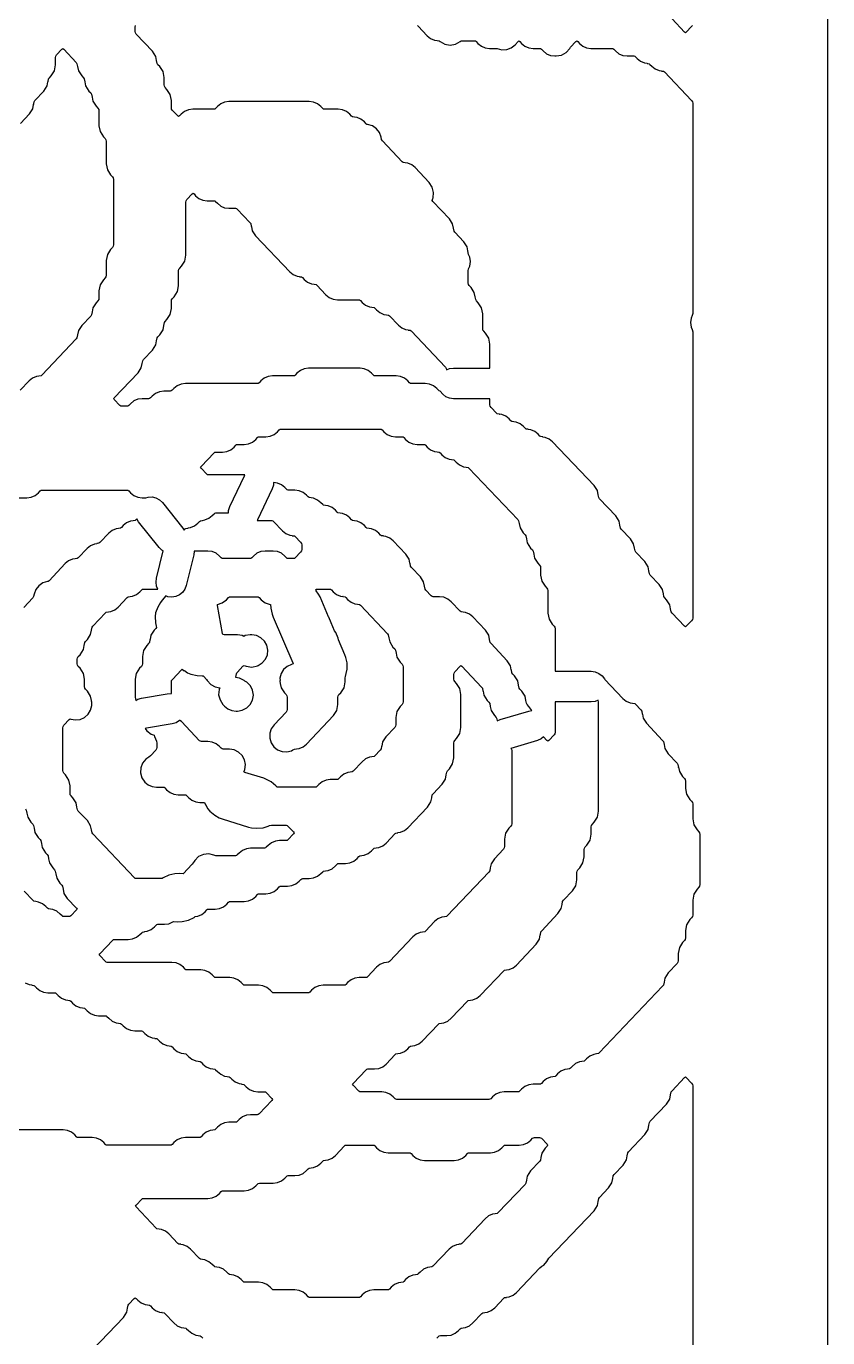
# Model space of a CAD drawing. Header units: millimetres. Extents: x 10 to 410, y 18 to 283.
# Drawn here: x 48.19 to 73.27, y 213.02 to 254.05 of the extents above; entities that cross this region are included whole.
import ezdxf

# ---------------------------------------------------------------- set-up
doc = ezdxf.new("R2010")
doc.units = ezdxf.units.MM
doc.layers.add('CUT', color=1, linetype='Continuous')

msp = doc.modelspace()

# ---------------------------------------------------------------- linework, layer by layer
at = {"layer": 'CUT'}
for points in [[(23.134, 280), (10, 280), (10, 160), (23.134, 160), (23.134, 157), (31.134, 157), (31.134, 160), (52.134, 160), (52.134, 157), (60.134, 157), (60.134, 160), (73.2679, 160), (73.2679, 280), (60.134, 280), (60.134, 283), (52.134, 283), (52.134, 280), (31.134, 280), (31.134, 283), (23.134, 283)], [(59.1538, 218.964), (59.2589, 218.8798), (59.3827, 218.8267), (59.5162, 218.8085), (60.1738, 218.8085), (60.2058, 218.8042), (60.2309, 218.784), (60.2863, 218.7257), (60.3914, 218.6415), (60.5152, 218.5884), (60.6487, 218.5702), (61.5786, 218.5702), (61.7121, 218.5884), (61.8359, 218.6415), (61.941, 218.7257), (61.9964, 218.784), (62.0216, 218.8042), (62.0535, 218.8085), (62.7112, 218.8085), (62.8446, 218.8267), (62.9684, 218.8798), (63.0736, 218.964), (63.1289, 219.0223), (63.1541, 219.0425), (63.1861, 219.0468), (63.6172, 219.0468), (63.7507, 219.065), (63.8745, 219.1181), (63.9796, 219.2023), (64.035, 219.2606), (64.0601, 219.2808), (64.0921, 219.2851), (64.2509, 219.2851), (64.2829, 219.2808), (64.3081, 219.2606), (64.485, 219.0744), (64.5043, 219.0468), (64.485, 219.0192), (64.4224, 218.9533), (64.3204, 218.7943), (64.2955, 218.6643), (64.2938, 218.6646), (64.2763, 218.5736), (64.2519, 218.5357), (63.9694, 218.2384), (63.8674, 218.0794), (63.8424, 217.9494), (63.8408, 217.9498), (63.8232, 217.8587), (63.7989, 217.8208), (62.949, 216.9267), (62.9239, 216.9065), (62.8584, 216.8976), (62.8588, 216.8946), (62.7803, 216.884), (62.6565, 216.8309), (62.5514, 216.7466), (61.8165, 215.9735), (61.7913, 215.9533), (61.7258, 215.9444), (61.7262, 215.9415), (61.6478, 215.9308), (61.524, 215.8777), (61.4188, 215.7934), (60.9105, 215.2586), (60.8853, 215.2384), (60.8198, 215.2295), (60.8202, 215.2266), (60.7417, 215.2159), (60.6179, 215.1628), (60.5128, 215.0785), (60.4574, 215.0203), (60.4323, 215.0001), (60.3668, 214.9912), (60.3672, 214.9883), (60.2887, 214.9776), (60.1649, 214.9245), (60.0598, 214.8402), (60.0044, 214.782), (59.9793, 214.7618), (59.9138, 214.7529), (59.9142, 214.75), (59.8357, 214.7393), (59.7119, 214.6862), (59.6068, 214.6019), (59.5514, 214.5437), (59.5262, 214.5235), (59.4943, 214.5191), (59.0632, 214.5191), (58.9297, 214.501), (58.8059, 214.4479), (58.7008, 214.3636), (58.6454, 214.3054), (58.6202, 214.2852), (58.5882, 214.2809), (57.0704, 214.2809), (57.0384, 214.2852), (57.0132, 214.3054), (56.9578, 214.3636), (56.8527, 214.4479), (56.7289, 214.501), (56.5954, 214.5191), (55.9378, 214.5191), (55.9058, 214.5235), (55.8807, 214.5437), (55.8253, 214.6019), (55.7202, 214.6862), (55.5964, 214.7393), (55.4629, 214.7574), (55.0318, 214.7574), (54.9998, 214.7618), (54.9746, 214.782), (54.9193, 214.8402), (54.8141, 214.9245), (54.6904, 214.9776), (54.6119, 214.9883), (54.6123, 214.9912), (54.5468, 215.0001), (54.5216, 215.0203), (54.4663, 215.0785), (54.3611, 215.1628), (54.2373, 215.2159), (54.1589, 215.2266), (54.1593, 215.2295), (54.0938, 215.2384), (54.0686, 215.2586), (54.0132, 215.3168), (53.9081, 215.4011), (53.7843, 215.4542), (53.7059, 215.4649), (53.7063, 215.4678), (53.6408, 215.4767), (53.6156, 215.4969), (53.3337, 215.7934), (53.2286, 215.8777), (53.1048, 215.9308), (53.0263, 215.9415), (53.0267, 215.9444), (52.9612, 215.9533), (52.9361, 215.9735), (52.6542, 216.27), (52.5491, 216.3543), (52.4253, 216.4074), (52.3468, 216.4181), (52.3472, 216.421), (52.2817, 216.4299), (52.2565, 216.4501), (51.6266, 217.1128), (51.6074, 217.1404), (51.6266, 217.168), (51.8035, 217.3542), (51.8287, 217.3744), (51.8607, 217.3787), (53.8773, 217.3787), (54.0108, 217.3969), (54.1346, 217.45), (54.2397, 217.5342), (54.2951, 217.5925), (54.3203, 217.6127), (54.3523, 217.617), (55.0099, 217.617), (55.1434, 217.6352), (55.2672, 217.6883), (55.3723, 217.7725), (55.4277, 217.8308), (55.4528, 217.851), (55.4848, 217.8553), (55.9159, 217.8553), (56.0494, 217.8735), (56.1732, 217.9266), (56.2783, 218.0108), (56.3337, 218.0691), (56.3589, 218.0893), (56.3908, 218.0936), (56.5954, 218.0936), (56.7289, 218.1118), (56.8527, 218.1649), (56.9578, 218.2491), (57.0132, 218.3074), (57.0384, 218.3276), (57.1039, 218.3365), (57.1035, 218.3394), (57.1819, 218.3501), (57.3057, 218.4032), (57.4109, 218.4874), (57.4662, 218.5457), (57.4914, 218.5659), (57.5569, 218.5748), (57.5565, 218.5777), (57.635, 218.5884), (57.7588, 218.6415), (57.8639, 218.7257), (58.1457, 219.0223), (58.1709, 219.0425), (58.2029, 219.0468), (59.0413, 219.0468), (59.0732, 219.0425), (59.0984, 219.0223)]]:
    msp.add_lwpolyline(points, close=True, dxfattribs=at)
for points in [[(60.4323, 254.0722), (60.4574, 254.0521), (60.7393, 253.7555), (60.8444, 253.6713), (60.9682, 253.6181), (61.0467, 253.6075), (61.0463, 253.6046), (61.1118, 253.5957), (61.1407, 253.5725), (61.2877, 253.4909), (61.4534, 253.4626), (61.6191, 253.4909), (61.7661, 253.5725), (61.7951, 253.5957), (61.827, 253.6), (62.2124, 253.6), (62.2443, 253.5957), (62.2695, 253.5755), (62.3249, 253.5172), (62.43, 253.433), (62.5538, 253.3799), (62.6873, 253.3617), (62.8919, 253.3617), (62.9247, 253.3572), (63.0709, 253.3194), (63.2222, 253.3271), (63.3642, 253.3797), (63.4839, 253.4723), (63.5773, 253.5706), (63.6052, 253.5918), (63.6332, 253.5706), (63.6839, 253.5172), (63.789, 253.433), (63.9128, 253.3799), (64.0463, 253.3617), (64.2509, 253.3617), (64.2829, 253.3574), (64.3081, 253.3372), (64.3635, 253.2789), (64.4686, 253.1947), (64.5924, 253.1416), (64.7259, 253.1234), (64.7753, 253.1234), (64.9391, 253.151), (65.0847, 253.2306), (65.1963, 253.3536), (65.2236, 253.3962), (65.3893, 253.5706), (65.4173, 253.5918), (65.4453, 253.5706), (65.496, 253.5172), (65.6011, 253.433), (65.7249, 253.3799), (65.8584, 253.3617), (66.516, 253.3617), (66.548, 253.3574), (66.5732, 253.3372), (66.6285, 253.2789), (66.7337, 253.1947), (66.8574, 253.1416), (66.9909, 253.1234), (67.1955, 253.1234), (67.2275, 253.1191), (67.2527, 253.0989), (67.3081, 253.0406), (67.4132, 252.9564), (67.537, 252.9033), (67.6154, 252.8926), (67.615, 252.8897), (67.6805, 252.8808), (67.7057, 252.8606), (67.7611, 252.8023), (67.8662, 252.7181), (67.99, 252.665), (68.0684, 252.6543), (68.0681, 252.6514), (68.1335, 252.6425), (68.1587, 252.6223), (69.0086, 251.7282), (69.0329, 251.6902), (69.0414, 251.646), (69.0414, 245.0689), (69.0291, 245.0049), (68.9921, 244.9236), (68.9719, 244.783), (68.9921, 244.6424), (69.0291, 244.5611), (69.0414, 244.497), (69.0414, 235.537), (69.0329, 235.4928), (69.0086, 235.4548), (68.8429, 235.2805), (68.8149, 235.2593), (68.7869, 235.2805), (68.3947, 235.6931), (68.3704, 235.7311), (68.3529, 235.8221), (68.3512, 235.8218), (68.3262, 235.9517), (68.2243, 236.1107), (68.1682, 236.1697), (68.1439, 236.2077), (68.1264, 236.2987), (68.1247, 236.2984), (68.0997, 236.4283), (67.9978, 236.5873), (67.7152, 236.8846), (67.6909, 236.9225), (67.6734, 237.0136), (67.6717, 237.0133), (67.6467, 237.1432), (67.5448, 237.3022), (67.2622, 237.5995), (67.2379, 237.6374), (67.2204, 237.7285), (67.2187, 237.7282), (67.1937, 237.8581), (67.0918, 238.0171), (66.8092, 238.3144), (66.7849, 238.3523), (66.7674, 238.4434), (66.7657, 238.443), (66.7407, 238.573), (66.6388, 238.732), (66.1297, 239.2676), (66.1053, 239.3055), (66.0878, 239.3966), (66.0862, 239.3962), (66.0612, 239.5262), (65.9592, 239.6852), (64.6591, 241.053), (64.554, 241.1372), (64.4302, 241.1904), (64.3517, 241.201), (64.3521, 241.204), (64.2866, 241.2129), (64.2615, 241.233), (64.2061, 241.2913), (64.101, 241.3755), (63.9772, 241.4287), (63.8987, 241.4393), (63.8991, 241.4423), (63.8336, 241.4512), (63.8084, 241.4713), (63.7531, 241.5296), (63.648, 241.6138), (63.5242, 241.667), (63.4457, 241.6776), (63.4461, 241.6805), (63.3806, 241.6895), (63.3554, 241.7096), (63.3001, 241.7679), (63.1949, 241.8521), (63.0711, 241.9053), (62.9927, 241.9159), (62.9931, 241.9188), (62.9276, 241.9278), (62.9024, 241.9479), (62.732, 242.1272), (62.7077, 242.1651), (62.6992, 242.2093), (62.6992, 242.3966), (61.5597, 242.3966), (61.4355, 242.413), (61.3197, 242.4609), (61.2203, 242.5372), (61.144, 242.6366), (61.1431, 242.6389), (61.1155, 242.6426), (61.0904, 242.6628), (61.035, 242.7211), (60.9299, 242.8053), (60.8061, 242.8584), (60.6726, 242.8766), (60.2415, 242.8766), (60.2095, 242.8809), (60.1843, 242.9011), (60.129, 242.9594), (60.0238, 243.0436), (59.9, 243.0967), (59.7665, 243.1149), (59.1089, 243.1149), (59.077, 243.1192), (59.0518, 243.1394), (58.9964, 243.1977), (58.8913, 243.2819), (58.7675, 243.335), (58.634, 243.3532), (57.0246, 243.3532), (56.8911, 243.335), (56.7673, 243.2819), (56.6622, 243.1977), (56.6068, 243.1394), (56.5816, 243.1192), (56.5497, 243.1149), (55.892, 243.1149), (55.7586, 243.0967), (55.6348, 243.0436), (55.5296, 242.9594), (55.4743, 242.9011), (55.4491, 242.8809), (55.4171, 242.8766), (53.1739, 242.8766), (53.0405, 242.8584), (52.9167, 242.8053), (52.8115, 242.7211), (52.7562, 242.6628), (52.731, 242.6426), (52.699, 242.6383), (52.4944, 242.6383), (52.3609, 242.6201), (52.2371, 242.567), (52.132, 242.4828), (52.0767, 242.4245), (52.0515, 242.4043), (52.0195, 242.4), (51.8149, 242.4), (51.6814, 242.3819), (51.5576, 242.3287), (51.4525, 242.2445), (51.3971, 242.1862), (51.372, 242.166), (51.34, 242.1617), (51.1811, 242.1617), (51.1492, 242.166), (51.124, 242.1862), (50.947, 242.3724), (50.9278, 242.4), (50.947, 242.4276), (51.6892, 243.2084), (51.7912, 243.3674), (51.8162, 243.4974), (51.8178, 243.4971), (51.8353, 243.5881), (51.8597, 243.626), (52.1423, 243.9233), (52.2442, 244.0823), (52.2692, 244.2123), (52.2709, 244.2119), (52.2884, 244.303), (52.3127, 244.3409), (52.3688, 244.3999), (52.4707, 244.5589), (52.4957, 244.6889), (52.4974, 244.6885), (52.5149, 244.7796), (52.5392, 244.8175), (52.5953, 244.8765), (52.6972, 245.0355), (52.7329, 245.221), (52.7329, 245.4502), (52.7414, 245.4945), (52.7657, 245.5324), (52.8218, 245.5914), (52.9237, 245.7504), (52.9594, 245.9359), (52.9594, 246.4034), (52.9679, 246.4477), (52.9922, 246.4856), (53.0483, 246.5446), (53.1502, 246.7036), (53.1859, 246.8891), (53.1859, 248.5481), (53.1944, 248.5923), (53.2187, 248.6303), (53.3844, 248.8046), (53.4124, 248.8258), (53.4404, 248.8046), (53.4911, 248.7513), (53.5962, 248.667), (53.72, 248.6139), (53.8535, 248.5957), (54.0581, 248.5957), (54.09, 248.5914), (54.1152, 248.5712), (54.1706, 248.513), (54.2757, 248.4287), (54.3995, 248.3756), (54.533, 248.3574), (54.7376, 248.3574), (54.7696, 248.3531), (54.7947, 248.3329), (55.1916, 247.9154), (55.2159, 247.8775), (55.2335, 247.7864), (55.2351, 247.7867), (55.2601, 247.6568), (55.362, 247.4978), (56.4357, 246.3683), (56.5408, 246.284), (56.6646, 246.2309), (56.743, 246.2202), (56.7427, 246.2173), (56.8081, 246.2084), (56.8333, 246.1882), (56.8887, 246.13), (56.9938, 246.0457), (57.1176, 245.9926), (57.1961, 245.9819), (57.1957, 245.979), (57.2612, 245.9701), (57.2863, 245.9499), (57.5682, 245.6534), (57.6733, 245.5691), (57.7971, 245.516), (57.9306, 245.4979), (58.5882, 245.4979), (58.6202, 245.4935), (58.6454, 245.4733), (58.7008, 245.4151), (58.8059, 245.3309), (58.9297, 245.2777), (59.0081, 245.2671), (59.0077, 245.2641), (59.0732, 245.2552), (59.0984, 245.2351), (59.1538, 245.1768), (59.2589, 245.0926), (59.3827, 245.0394), (59.4611, 245.0288), (59.4607, 245.0258), (59.5262, 245.0169), (59.5514, 244.9968), (59.8333, 244.7002), (59.9384, 244.616), (60.0622, 244.5628), (60.1407, 244.5522), (60.1403, 244.5492), (60.2058, 244.5403), (60.2309, 244.5202), (61.3073, 243.3877), (61.3317, 243.3498), (61.3411, 243.3011), (61.4355, 243.3402), (61.5597, 243.3566), (62.6992, 243.3566), (62.6992, 244.1067), (62.6635, 244.2921), (62.5616, 244.4511), (62.5055, 244.5101), (62.4812, 244.5481), (62.4727, 244.5923), (62.4727, 245.0599), (62.437, 245.2453), (62.3351, 245.4043), (62.279, 245.4633), (62.2547, 245.5013), (62.2372, 245.5923), (62.2355, 245.592), (62.2105, 245.7219), (62.1086, 245.8809), (62.0525, 245.9399), (62.0282, 245.9779), (62.0197, 246.0221), (62.0197, 246.4034), (62.032, 246.4675), (62.0691, 246.5488), (62.0892, 246.6894), (62.0691, 246.8299), (62.032, 246.9113), (62.0107, 247.0221), (62.009, 247.0218), (61.984, 247.1517), (61.8821, 247.3107), (61.5995, 247.608), (61.5752, 247.646), (61.5577, 247.737), (61.556, 247.7367), (61.531, 247.8666), (61.4291, 248.0256), (60.9134, 248.5681), (60.8935, 248.5967), (60.9153, 248.6663), (60.9129, 248.667), (60.9218, 248.6862), (60.938, 248.8556), (60.8964, 249.0206), (60.8018, 249.1621), (60.3555, 249.6317), (60.2503, 249.716), (60.1265, 249.7691), (60.0481, 249.7798), (60.0485, 249.7827), (59.983, 249.7916), (59.9578, 249.8118), (59.3344, 250.4676), (59.3101, 250.5055), (59.296, 250.5791), (59.2434, 250.725), (59.1487, 250.8478), (59.0209, 250.9356), (58.8723, 250.9801), (58.8504, 250.9831), (58.8253, 251.0032), (58.7699, 251.0615), (58.6648, 251.1457), (58.541, 251.1989), (58.4625, 251.2095), (58.4629, 251.2125), (58.3974, 251.2214), (58.3723, 251.2415), (58.3169, 251.2998), (58.2118, 251.384), (58.088, 251.4372), (57.9545, 251.4553), (57.5234, 251.4553), (57.4914, 251.4597), (57.4662, 251.4798), (57.4109, 251.5381), (57.3057, 251.6223), (57.1819, 251.6755), (57.0485, 251.6936), (54.533, 251.6936), (54.3995, 251.6755), (54.2757, 251.6223), (54.1706, 251.5381), (54.1152, 251.4798), (54.09, 251.4597), (54.0581, 251.4553), (53.4005, 251.4553), (53.267, 251.4372), (53.1432, 251.384), (53.0381, 251.2998), (52.9874, 251.2465), (52.9594, 251.2253), (52.9314, 251.2465), (52.7657, 251.4208), (52.7414, 251.4587), (52.7329, 251.503), (52.7329, 251.7322), (52.6972, 251.9177), (52.5953, 252.0767), (52.5392, 252.1357), (52.5149, 252.1736), (52.5064, 252.2179), (52.5064, 252.4471), (52.4707, 252.6326), (52.3688, 252.7916), (52.3127, 252.8506), (52.2884, 252.8885), (52.2709, 252.9795), (52.2692, 252.9792), (52.2442, 253.1092), (52.1423, 253.2682), (51.6332, 253.8038), (51.6088, 253.8417), (51.6003, 253.8859), (51.6003, 254.0289), (51.6088, 254.0732)], [(69.0329, 254.08), (69.0086, 254.0421), (68.8429, 253.8677), (68.8149, 253.8465), (68.7869, 253.8677), (68.3947, 254.2804)], [(48.009, 251.0133), (48.2916, 251.3106), (48.3935, 251.4696), (48.4185, 251.5995), (48.4202, 251.5992), (48.4377, 251.6902), (48.462, 251.7282), (48.7446, 252.0255), (48.8466, 252.1845), (48.8716, 252.3144), (48.8732, 252.3141), (48.8907, 252.4051), (48.9151, 252.443), (48.9711, 252.5021), (49.0731, 252.6611), (49.1087, 252.8465), (49.1087, 253.0758), (49.1172, 253.12), (49.1416, 253.1579), (49.3073, 253.3323), (49.3352, 253.3535), (49.3632, 253.3323), (49.7554, 252.9196), (49.7798, 252.8817), (49.7973, 252.7907), (49.7989, 252.791), (49.8239, 252.6611), (49.9259, 252.5021), (49.9819, 252.443), (50.0063, 252.4051), (50.0238, 252.3141), (50.0255, 252.3144), (50.0504, 252.1845), (50.1524, 252.0255), (50.2085, 251.9664), (50.2328, 251.9285), (50.2503, 251.8375), (50.252, 251.8378), (50.2769, 251.7079), (50.3789, 251.5489), (50.435, 251.4899), (50.4593, 251.4519), (50.4678, 251.4077), (50.4678, 250.9401), (50.5035, 250.7547), (50.6054, 250.5957), (50.6615, 250.5367), (50.6858, 250.4987), (50.6943, 250.4545), (50.6943, 249.7487), (50.73, 249.5632), (50.8319, 249.4042), (50.888, 249.3452), (50.9123, 249.3072), (50.9208, 249.263), (50.9208, 247.2136), (50.9123, 247.1694), (50.888, 247.1314), (50.8319, 247.0724), (50.73, 246.9134), (50.6943, 246.7279), (50.6943, 246.2604), (50.6858, 246.2162), (50.6615, 246.1782), (50.6054, 246.1192), (50.5035, 245.9602), (50.4678, 245.7748), (50.4678, 245.5455), (50.4593, 245.5013), (50.435, 245.4633), (50.3789, 245.4043), (50.2769, 245.2453), (50.252, 245.1154), (50.2503, 245.1157), (50.2328, 245.0247), (50.2085, 244.9867), (49.9259, 244.6894), (49.8239, 244.5304), (49.7989, 244.4005), (49.7973, 244.4008), (49.7798, 244.3098), (49.7554, 244.2718), (48.679, 243.1394), (48.6539, 243.1192), (48.5884, 243.1103), (48.5888, 243.1074), (48.5103, 243.0967), (48.3865, 243.0436), (48.2814, 242.9594), (47.9995, 242.6628)], [(47.7835, 239.3021), (48.2146, 239.3021), (48.3481, 239.3203), (48.4719, 239.3734), (48.577, 239.4577), (48.6324, 239.5159), (48.6576, 239.5361), (48.6896, 239.5404), (51.34, 239.5404), (51.372, 239.5361), (51.3971, 239.5159), (51.4525, 239.4577), (51.5576, 239.3734), (51.6814, 239.3203), (51.8149, 239.3021), (51.9288, 239.3021), (52.0028, 239.3236), (52.1281, 239.3263), (52.2498, 239.2964), (52.3596, 239.2361), (52.4501, 239.1494), (53.0943, 238.3456), (53.1288, 238.2888), (53.1626, 238.3244), (53.1877, 238.3446), (53.2532, 238.3535), (53.2528, 238.3564), (53.3313, 238.3671), (53.4551, 238.4202), (53.5602, 238.5045), (53.6156, 238.5627), (53.6408, 238.5829), (53.7063, 238.5918), (53.7059, 238.5947), (53.7843, 238.6054), (53.9081, 238.6585), (54.0132, 238.7428), (54.0686, 238.801), (54.0938, 238.8212), (54.1257, 238.8255), (54.5198, 238.8255), (54.524, 238.9078), (54.5625, 239.0271), (55.0192, 239.989), (55.0351, 240.0136), (55.0099, 240.017), (53.8992, 240.017), (53.8673, 240.0214), (53.8421, 240.0415), (53.6651, 240.2277), (53.6459, 240.2553), (53.6651, 240.2829), (54.0686, 240.7074), (54.0938, 240.7276), (54.1257, 240.7319), (54.3304, 240.7319), (54.4638, 240.7501), (54.5876, 240.8032), (54.6928, 240.8874), (54.7481, 240.9457), (54.7733, 240.9659), (54.8053, 240.9702), (55.0099, 240.9702), (55.1434, 240.9884), (55.2672, 241.0415), (55.3723, 241.1257), (55.4277, 241.184), (55.4528, 241.2042), (55.4848, 241.2085), (55.6894, 241.2085), (55.8229, 241.2267), (55.9467, 241.2798), (56.0518, 241.364), (56.1072, 241.4223), (56.1324, 241.4425), (56.1643, 241.4468), (59.2678, 241.4468), (59.2997, 241.4425), (59.3249, 241.4223), (59.3803, 241.364), (59.4854, 241.2798), (59.6092, 241.2267), (59.7427, 241.2085), (59.9473, 241.2085), (59.9793, 241.2042), (60.0044, 241.184), (60.0598, 241.1257), (60.1649, 241.0415), (60.2887, 240.9884), (60.4222, 240.9702), (60.6268, 240.9702), (60.6588, 240.9659), (60.684, 240.9457), (60.7393, 240.8874), (60.8444, 240.8032), (60.9682, 240.7501), (61.0467, 240.7394), (61.0463, 240.7365), (61.1118, 240.7276), (61.137, 240.7074), (61.1923, 240.6491), (61.2975, 240.5649), (61.4213, 240.5118), (61.4997, 240.5011), (61.4993, 240.4982), (61.5648, 240.4893), (61.59, 240.4691), (61.6454, 240.4108), (61.7505, 240.3266), (61.8743, 240.2735), (61.9527, 240.2628), (61.9523, 240.2599), (62.0178, 240.251), (62.043, 240.2308), (63.5724, 238.6218), (63.5967, 238.5838), (63.6142, 238.4928), (63.6159, 238.4931), (63.6409, 238.3632), (63.7428, 238.2042), (63.7989, 238.1452), (63.8232, 238.1072), (63.8408, 238.0162), (63.8424, 238.0165), (63.8674, 237.8866), (63.9694, 237.7276), (64.0254, 237.6686), (64.0498, 237.6306), (64.0673, 237.5396), (64.0689, 237.5399), (64.0939, 237.41), (64.1959, 237.251), (64.2519, 237.192), (64.2763, 237.154), (64.2848, 237.1098), (64.2848, 236.8806), (64.3204, 236.6951), (64.4224, 236.5361), (64.4785, 236.4771), (64.5028, 236.4392), (64.5113, 236.3949), (64.5113, 235.6891), (64.547, 235.5036), (64.6489, 235.3446), (64.705, 235.2856), (64.7293, 235.2477), (64.7378, 235.2034), (64.7378, 233.8723), (65.8703, 233.8723), (65.9945, 233.8559), (66.1103, 233.808), (66.2097, 233.7317), (66.286, 233.6323), (66.2934, 233.6144), (66.855, 233.0236), (66.9602, 232.9394), (67.084, 232.8862), (67.1624, 232.8756), (67.162, 232.8726), (67.2275, 232.8637), (67.2527, 232.8436), (67.4231, 232.6643), (67.4474, 232.6264), (67.4649, 232.5354), (67.4666, 232.5357), (67.4916, 232.4057), (67.5935, 232.2467), (68.1026, 231.7111), (68.1269, 231.6732), (68.1444, 231.5822), (68.1461, 231.5825), (68.1711, 231.4525), (68.273, 231.2935), (68.5556, 230.9962), (68.5799, 230.9583), (68.5974, 230.8673), (68.5991, 230.8676), (68.6241, 230.7377), (68.726, 230.5786), (68.7821, 230.5196), (68.8064, 230.4817), (68.8149, 230.4375), (68.8149, 230.2082), (68.8506, 230.0228), (68.9525, 229.8638), (69.0086, 229.8047), (69.0329, 229.7668), (69.0414, 229.7226), (69.0414, 229.255), (69.0771, 229.0696), (69.179, 228.9106), (69.2351, 228.8516), (69.2594, 228.8136), (69.2679, 228.7694), (69.2679, 227.1966), (69.2594, 227.1523), (69.2351, 227.1144), (69.179, 227.0554), (69.0771, 226.8964), (69.0414, 226.7109), (69.0414, 226.2434), (69.0329, 226.1991), (69.0086, 226.1612), (68.9525, 226.1022), (68.8506, 225.9432), (68.8149, 225.7577), (68.8149, 225.5285), (68.8064, 225.4843), (68.7821, 225.4463), (68.726, 225.3873), (68.6241, 225.2283), (68.5884, 225.0428), (68.5884, 224.8136), (68.5799, 224.7694), (68.5556, 224.7314), (68.273, 224.4341), (68.1711, 224.2751), (68.1461, 224.1452), (68.1444, 224.1455), (68.1269, 224.0545), (68.1026, 224.0165), (66.1201, 221.9309), (66.095, 221.9107), (66.0295, 221.9018), (66.0299, 221.8989), (65.9514, 221.8882), (65.8276, 221.8351), (65.7225, 221.7509), (65.6671, 221.6926), (65.642, 221.6724), (65.5765, 221.6635), (65.5769, 221.6606), (65.4984, 221.6499), (65.3746, 221.5968), (65.2695, 221.5126), (65.2141, 221.4543), (65.1889, 221.4341), (65.1234, 221.4252), (65.1238, 221.4223), (65.0454, 221.4116), (64.9216, 221.3585), (64.8165, 221.2743), (64.7611, 221.216), (64.7359, 221.1958), (64.6704, 221.1869), (64.6708, 221.184), (64.5924, 221.1733), (64.4686, 221.1202), (64.3635, 221.036), (64.3081, 220.9777), (64.2829, 220.9575), (64.2509, 220.9532), (64.0463, 220.9532), (63.9128, 220.935), (63.789, 220.8819), (63.6839, 220.7977), (63.6286, 220.7394), (63.6034, 220.7192), (63.5714, 220.7149), (63.1403, 220.7149), (63.0068, 220.6967), (62.883, 220.6436), (62.7779, 220.5594), (62.7225, 220.5011), (62.6974, 220.4809), (62.6654, 220.4766), (59.7884, 220.4766), (59.7565, 220.4809), (59.7313, 220.5011), (59.6759, 220.5594), (59.5708, 220.6436), (59.447, 220.6967), (59.3135, 220.7149), (58.6559, 220.7149), (58.6239, 220.7192), (58.5988, 220.7394), (58.4218, 220.9256), (58.4026, 220.9532), (58.4218, 220.9808), (58.8253, 221.4053), (58.8504, 221.4254), (58.8824, 221.4298), (59.087, 221.4298), (59.2205, 221.4479), (59.3443, 221.5011), (59.4494, 221.5853), (59.7313, 221.8819), (59.7565, 221.902), (59.822, 221.9109), (59.8216, 221.9139), (59.9, 221.9245), (60.0238, 221.9777), (60.129, 222.0619), (60.1843, 222.1202), (60.2095, 222.1403), (60.275, 222.1492), (60.2746, 222.1522), (60.3531, 222.1628), (60.4768, 222.216), (60.582, 222.3002), (61.0904, 222.8351), (61.1155, 222.8552), (61.181, 222.8641), (61.1806, 222.8671), (61.2591, 222.8777), (61.3829, 222.9309), (61.488, 223.0151), (61.9964, 223.5499), (62.0216, 223.5701), (62.0871, 223.579), (62.0867, 223.5819), (62.1651, 223.5926), (62.2889, 223.6457), (62.394, 223.73), (63.1289, 224.5031), (63.1541, 224.5233), (63.2196, 224.5322), (63.2192, 224.5351), (63.2977, 224.5458), (63.4215, 224.5989), (63.5266, 224.6832), (64.1472, 225.3361), (64.2491, 225.4951), (64.2741, 225.625), (64.2758, 225.6247), (64.2933, 225.7157), (64.3176, 225.7537), (64.8267, 226.2893), (64.9286, 226.4483), (64.9536, 226.5782), (64.9553, 226.5779), (64.9728, 226.6689), (64.9971, 226.7069), (65.2797, 227.0042), (65.3816, 227.1632), (65.4173, 227.3487), (65.4173, 227.5779), (65.4258, 227.6221), (65.4501, 227.6601), (65.5062, 227.7191), (65.6082, 227.8781), (65.6438, 228.0635), (65.6438, 228.2928), (65.6523, 228.337), (65.6766, 228.375), (65.7327, 228.434), (65.8347, 228.593), (65.8703, 228.7784), (65.8703, 229.0077), (65.8788, 229.0519), (65.9032, 229.0899), (65.9592, 229.1489), (66.0612, 229.3079), (66.0968, 229.4933), (66.0968, 232.9067), (66.0854, 232.9663), (65.9945, 232.9287), (65.8703, 232.9123), (64.7378, 232.9123), (64.7378, 231.9625), (64.7293, 231.9183), (64.705, 231.8804), (64.5393, 231.706), (64.5113, 231.6848), (64.4833, 231.706), (64.3778, 231.817), (64.3056, 231.7585), (64.1912, 231.7074), (63.3572, 231.4595), (63.3629, 231.4463), (63.3702, 231.4349), (63.3787, 231.3907), (63.3787, 229.103), (63.3702, 229.0587), (63.3459, 229.0208), (63.2898, 228.9618), (63.1879, 228.8028), (63.1522, 228.6173), (63.1522, 228.3881), (63.1437, 228.3438), (63.1194, 228.3059), (62.8368, 228.0086), (62.7349, 227.8496), (62.7099, 227.7196), (62.7082, 227.72), (62.6907, 227.6289), (62.6664, 227.591), (61.3635, 226.2203), (61.3383, 226.2001), (61.2728, 226.1912), (61.2732, 226.1883), (61.1947, 226.1776), (61.071, 226.1245), (60.9658, 226.0402), (60.684, 225.7437), (60.6588, 225.7235), (60.5933, 225.7146), (60.5937, 225.7117), (60.5152, 225.701), (60.3914, 225.6479), (60.2863, 225.5636), (59.5514, 224.7905), (59.5262, 224.7703), (59.4607, 224.7614), (59.4611, 224.7585), (59.3827, 224.7478), (59.2589, 224.6947), (59.1538, 224.6104), (58.8719, 224.3139), (58.8467, 224.2937), (58.8147, 224.2894), (58.6101, 224.2894), (58.4767, 224.2712), (58.3529, 224.2181), (58.2477, 224.1338), (58.1924, 224.0756), (58.1672, 224.0554), (58.1352, 224.0511), (57.4776, 224.0511), (57.3441, 224.0329), (57.2203, 223.9798), (57.1152, 223.8955), (57.0598, 223.8373), (57.0347, 223.8171), (57.0027, 223.8128), (55.9378, 223.8128), (55.9058, 223.8171), (55.8807, 223.8373), (55.8253, 223.8955), (55.7202, 223.9798), (55.5964, 224.0329), (55.4629, 224.0511), (55.0318, 224.0511), (54.9998, 224.0554), (54.9746, 224.0756), (54.9193, 224.1338), (54.8141, 224.2181), (54.6904, 224.2712), (54.5569, 224.2894), (54.1257, 224.2894), (54.0938, 224.2937), (54.0686, 224.3139), (54.0132, 224.3721), (53.9081, 224.4564), (53.7843, 224.5095), (53.6508, 224.5277), (53.2197, 224.5277), (53.1877, 224.532), (53.1626, 224.5522), (53.1072, 224.6104), (53.0021, 224.6947), (52.8783, 224.7478), (52.7448, 224.766), (50.7281, 224.766), (50.6962, 224.7703), (50.671, 224.7905), (50.494, 224.9767), (50.4748, 225.0043), (50.494, 225.0319), (50.8975, 225.4563), (50.9227, 225.4765), (50.9546, 225.4809), (51.3858, 225.4809), (51.5192, 225.499), (51.643, 225.5521), (51.7482, 225.6364), (51.8035, 225.6946), (51.8287, 225.7148), (51.8942, 225.7237), (51.8938, 225.7266), (51.9723, 225.7373), (52.0961, 225.7904), (52.2012, 225.8747), (52.2565, 225.9329), (52.2817, 225.9531), (52.3137, 225.9574), (52.5183, 225.9574), (52.6518, 225.9756), (52.7756, 226.0287), (52.7998, 226.0481), (52.9357, 226.0386), (53.0743, 226.0471), (53.2665, 226.0845), (53.4424, 226.1704), (53.4804, 226.2033), (53.5578, 226.2139), (53.6816, 226.267), (53.7867, 226.3513), (53.8421, 226.4095), (53.8673, 226.4297), (53.8992, 226.434), (54.1038, 226.434), (54.2373, 226.4522), (54.3611, 226.5053), (54.4663, 226.5896), (54.5216, 226.6478), (54.5468, 226.668), (54.5788, 226.6723), (55.0099, 226.6723), (55.1434, 226.6905), (55.2672, 226.7436), (55.3723, 226.8279), (55.4277, 226.8861), (55.4528, 226.9063), (55.4848, 226.9106), (55.6894, 226.9106), (55.8229, 226.9288), (55.9467, 226.9819), (56.0518, 227.0662), (56.1072, 227.1244), (56.1324, 227.1446), (56.1643, 227.1489), (56.3689, 227.1489), (56.5024, 227.1671), (56.6262, 227.2202), (56.7313, 227.3045), (56.7867, 227.3627), (56.8119, 227.3829), (56.8438, 227.3872), (57.0485, 227.3872), (57.1819, 227.4054), (57.3057, 227.4585), (57.4109, 227.5428), (57.4662, 227.601), (57.4914, 227.6212), (57.5569, 227.6301), (57.5565, 227.633), (57.635, 227.6437), (57.7588, 227.6968), (57.8639, 227.7811), (57.9192, 227.8393), (57.9444, 227.8595), (57.9764, 227.8638), (58.181, 227.8638), (58.3145, 227.882), (58.4383, 227.9351), (58.5434, 228.0194), (58.5988, 228.0776), (58.6239, 228.0978), (58.6894, 228.1067), (58.689, 228.1096), (58.7675, 228.1203), (58.8913, 228.1734), (58.9964, 228.2577), (59.0518, 228.3159), (59.077, 228.3361), (59.1424, 228.345), (59.1421, 228.3479), (59.2205, 228.3586), (59.3443, 228.4117), (59.4494, 228.496), (59.7313, 228.7925), (59.7565, 228.8127), (59.822, 228.8216), (59.8216, 228.8245), (59.9, 228.8352), (60.0238, 228.8883), (60.129, 228.9725), (60.7496, 229.6255), (60.8515, 229.7845), (60.8765, 229.9144), (60.8782, 229.9141), (60.8957, 230.0051), (60.92, 230.043), (61.2026, 230.3403), (61.3045, 230.4994), (61.3295, 230.6293), (61.3312, 230.629), (61.3487, 230.72), (61.373, 230.7579), (61.4291, 230.8169), (61.531, 230.976), (61.5667, 231.1614), (61.5667, 231.6289), (61.5752, 231.6732), (61.5995, 231.7111), (61.6556, 231.7701), (61.7575, 231.9291), (61.7932, 232.1146), (61.7932, 233.145), (61.7575, 233.3304), (61.6556, 233.4894), (61.5995, 233.5484), (61.5752, 233.5864), (61.5667, 233.6306), (61.5667, 233.7736), (61.5752, 233.8179), (61.5995, 233.8558), (61.7652, 234.0301), (61.7932, 234.0513), (61.8212, 234.0301), (62.4399, 233.3792), (62.4642, 233.3413), (62.4817, 233.2502), (62.4834, 233.2506), (62.5084, 233.1206), (62.6103, 232.9616), (62.6664, 232.9026), (62.6907, 232.8647), (62.7082, 232.7737), (62.7099, 232.774), (62.7349, 232.644), (62.8368, 232.485), (62.8929, 232.426), (62.9172, 232.3881), (62.9301, 232.3208), (63.0193, 232.3606), (63.9176, 232.6276), (64.0058, 232.6417), (63.9207, 232.7745), (63.8646, 232.8336), (63.8403, 232.8715), (63.8228, 232.9625), (63.8211, 232.9622), (63.7961, 233.0921), (63.6942, 233.2511), (63.6381, 233.3101), (63.6138, 233.3481), (63.5963, 233.4391), (63.5946, 233.4388), (63.5696, 233.5687), (63.4677, 233.7277), (63.4116, 233.7867), (63.3873, 233.8247), (63.3697, 233.9157), (63.3681, 233.9154), (63.3431, 234.0453), (63.2411, 234.2043), (62.732, 234.7399), (62.7077, 234.7779), (62.6902, 234.8689), (62.6885, 234.8686), (62.6635, 234.9985), (62.5616, 235.1575), (62.1675, 235.5721), (62.0624, 235.6564), (61.9386, 235.7095), (61.8601, 235.7202), (61.8605, 235.7231), (61.7951, 235.732), (61.7699, 235.7522), (61.488, 236.0487), (61.3829, 236.133), (61.2591, 236.1861), (61.1256, 236.2043), (60.921, 236.2043), (60.889, 236.2086), (60.8638, 236.2288), (60.6935, 236.408), (60.6692, 236.446), (60.6516, 236.537), (60.65, 236.5367), (60.625, 236.6666), (60.5231, 236.8256), (60.2405, 237.1229), (60.2161, 237.1608), (60.1986, 237.2519), (60.1969, 237.2516), (60.172, 237.3815), (60.07, 237.5405), (59.6759, 237.9551), (59.5708, 238.0394), (59.447, 238.0925), (59.3686, 238.1032), (59.369, 238.1061), (59.3035, 238.115), (59.2783, 238.1352), (59.2229, 238.1934), (59.1178, 238.2777), (58.994, 238.3308), (58.9155, 238.3415), (58.9159, 238.3444), (58.8504, 238.3533), (58.8253, 238.3735), (58.7699, 238.4317), (58.6648, 238.516), (58.541, 238.5691), (58.4625, 238.5798), (58.4629, 238.5827), (58.3974, 238.5916), (58.3723, 238.6118), (58.3169, 238.67), (58.2118, 238.7543), (58.088, 238.8074), (58.0095, 238.8181), (58.0099, 238.821), (57.9444, 238.8299), (57.9192, 238.8501), (57.8639, 238.9083), (57.7588, 238.9926), (57.635, 239.0457), (57.5565, 239.0563), (57.5569, 239.0593), (57.4914, 239.0682), (57.4662, 239.0884), (57.4109, 239.1466), (57.3057, 239.2309), (57.1819, 239.284), (57.1035, 239.2946), (57.1039, 239.2976), (57.0384, 239.3065), (57.0132, 239.3267), (56.9578, 239.3849), (56.8527, 239.4691), (56.7289, 239.5223), (56.5954, 239.5404), (56.3908, 239.5404), (56.3589, 239.5448), (56.3337, 239.5649), (56.2783, 239.6232), (56.1732, 239.7074), (56.0494, 239.7606), (55.929, 239.7769), (55.9249, 239.6965), (55.8864, 239.5772), (55.4297, 238.6153), (55.4137, 238.5906), (55.439, 238.5872), (55.8701, 238.5872), (55.9021, 238.5829), (55.9273, 238.5627), (56.2092, 238.2662), (56.3143, 238.1819), (56.4381, 238.1288), (56.5165, 238.1181), (56.5161, 238.1152), (56.5816, 238.1063), (56.6068, 238.0861), (56.7772, 237.9069), (56.8015, 237.8689), (56.81, 237.8247), (56.81, 237.6817), (56.8015, 237.6374), (56.7772, 237.5995), (56.6068, 237.4203), (56.5816, 237.4001), (56.5497, 237.3957), (56.3908, 237.3957), (56.3589, 237.4001), (56.3337, 237.4203), (56.2783, 237.4785), (56.1732, 237.5628), (56.0494, 237.6159), (55.9159, 237.634), (55.6655, 237.634), (55.532, 237.6159), (55.4083, 237.5628), (55.3031, 237.4785), (55.2478, 237.4203), (55.2226, 237.4001), (55.1906, 237.3957), (54.3523, 237.3957), (54.3203, 237.4001), (54.2951, 237.4203), (54.2397, 237.4785), (54.1346, 237.5628), (54.0108, 237.6159), (53.8773, 237.634), (53.4473, 237.634), (53.4349, 237.5208), (53.1991, 236.5584), (53.1537, 236.4416), (53.0795, 236.3406), (52.9818, 236.2622), (52.8671, 236.2117), (52.7432, 236.1927), (52.6187, 236.2064), (52.5607, 236.2289), (52.4451, 236.1003), (52.3871, 236.0213), (52.3037, 235.8807), (52.2387, 235.6968), (52.2226, 235.5847), (52.233, 235.3899), (52.2604, 235.2824), (52.2636, 235.2434), (52.2418, 235.211), (52.1909, 235.1575), (52.089, 234.9985), (52.064, 234.8686), (52.0623, 234.8689), (52.0448, 234.7779), (52.0205, 234.7399), (51.9644, 234.6809), (51.8625, 234.5219), (51.8268, 234.3365), (51.8268, 234.1072), (51.8183, 234.063), (51.794, 234.025), (51.7379, 233.966), (51.636, 233.807), (51.6003, 233.6216), (51.6003, 233.0678), (51.6207, 232.9616), (51.6788, 232.998), (51.7985, 233.0349), (52.6006, 233.171), (52.7258, 233.1757), (52.7329, 233.1741), (52.7329, 233.5353), (52.7414, 233.5796), (52.7657, 233.6175), (53.047, 233.9135), (53.075, 233.9347), (53.1354, 233.8891), (53.1399, 233.8951), (53.241, 233.824), (53.3446, 233.7782), (53.535, 233.7356), (53.6917, 233.7319), (53.7228, 233.7271), (53.7472, 233.7073), (53.8326, 233.6175), (53.8563, 233.5806), (53.9631, 233.4614), (54.1021, 233.3821), (54.2461, 233.3533), (54.2229, 233.2981), (54.2117, 233.1337), (54.2546, 232.9746), (54.3469, 232.8381), (54.3971, 232.7853), (54.5022, 232.7011), (54.626, 232.6479), (54.7595, 232.6298), (54.7975, 232.6298), (54.9515, 232.6541), (55.0905, 232.7246), (55.201, 232.8345), (55.2723, 232.9731), (55.2975, 233.127), (55.2741, 233.2811), (55.2043, 233.4205), (55.095, 233.5316), (55.0358, 233.5625), (55.0114, 233.581), (54.8655, 233.6576), (54.7432, 233.6763), (54.7516, 233.6924), (54.7671, 233.7883), (54.7767, 233.8187), (54.7977, 233.8489), (54.97, 234.0301), (55.0049, 234.0566), (55.0391, 234.0388), (55.0684, 234.029), (55.248, 234.0033), (55.4249, 234.0434), (55.4479, 234.0533), (55.5764, 234.1334), (55.675, 234.2483), (55.7347, 234.3874), (55.75, 234.5381), (55.7196, 234.6864), (55.6461, 234.8188), (55.5363, 234.9231), (55.4004, 234.9898), (55.2507, 235.0128), (55.1984, 235.0128), (55.0444, 234.9885), (54.9979, 234.9649), (54.9515, 234.9885), (54.7975, 235.0128), (54.3798, 235.0128), (54.3416, 235.0195), (54.3285, 235.0559), (54.1759, 235.9301), (54.175, 235.9626), (54.1781, 235.9641), (54.3232, 236.0108), (54.4556, 236.1103), (54.5216, 236.1797), (54.5468, 236.1999), (54.5788, 236.2043), (55.4171, 236.2043), (55.4491, 236.1999), (55.4743, 236.1797), (55.538, 236.1127), (55.6702, 236.0133), (55.8276, 235.9625), (55.8362, 235.9613), (55.8463, 235.8458), (55.8864, 235.6581), (55.9161, 235.5647), (56.5334, 234.1318), (56.5415, 234.1003), (56.4912, 234.0862), (56.356, 234.0255), (56.2446, 233.9278), (56.1667, 233.8018), (56.1292, 233.6584), (56.1323, 233.583), (56.1305, 233.583), (56.1305, 233.5444), (56.1348, 233.5219), (56.1353, 233.5104), (56.1395, 233.4885), (56.1412, 233.4889), (56.1662, 233.3589), (56.2681, 233.1999), (56.3242, 233.1409), (56.3485, 233.103), (56.357, 233.0587), (56.357, 232.6774), (56.3485, 232.6332), (56.3242, 232.5953), (55.9453, 232.1966), (55.8595, 232.0739), (55.814, 231.9312), (55.8127, 231.7815), (55.8559, 231.638), (55.9395, 231.5138), (56.0562, 231.42), (56.1955, 231.3649), (56.3448, 231.3536), (56.4908, 231.3869), (56.535, 231.4125), (56.5847, 231.4339), (56.6509, 231.4429), (56.6505, 231.4458), (56.7289, 231.4564), (56.8527, 231.5096), (56.9578, 231.5938), (57.805, 232.485), (57.9069, 232.644), (57.9425, 232.8295), (57.9425, 233.0587), (57.9511, 233.103), (57.9754, 233.1409), (58.0315, 233.1999), (58.1334, 233.3589), (58.1691, 233.5444), (58.1691, 233.6639), (58.1762, 233.7131), (58.2034, 233.7991), (58.2301, 233.9437), (58.2273, 234.1387), (58.1932, 234.2986), (58.1634, 234.392), (57.9627, 234.8579), (57.9525, 234.9077), (57.8801, 235.0822), (57.84, 235.1429), (57.7362, 235.3837), (57.7353, 235.3881), (57.6629, 235.5625), (57.6522, 235.5787), (57.3856, 236.1977), (57.3382, 236.2835), (57.2673, 236.3864), (57.2514, 236.4209), (57.2607, 236.4348), (57.2649, 236.4382), (57.2969, 236.4426), (57.6822, 236.4426), (57.7142, 236.4382), (57.7394, 236.418), (57.7947, 236.3598), (57.8998, 236.2755), (58.0236, 236.2224), (58.1021, 236.2117), (58.1017, 236.2088), (58.1672, 236.1999), (58.1924, 236.1797), (58.2477, 236.1215), (58.3529, 236.0372), (58.4767, 235.9841), (58.5551, 235.9734), (58.5547, 235.9705), (58.6202, 235.9616), (58.6454, 235.9414), (59.4953, 235.0473), (59.5196, 235.0094), (59.5371, 234.9183), (59.5388, 234.9187), (59.5638, 234.7887), (59.6657, 234.6297), (59.7218, 234.5707), (59.7461, 234.5328), (59.7636, 234.4417), (59.7653, 234.4421), (59.7903, 234.3121), (59.8922, 234.1531), (59.9483, 234.0941), (59.9726, 234.0562), (59.9811, 234.0119), (59.9811, 232.9157), (59.9726, 232.8715), (59.9483, 232.8336), (59.8922, 232.7745), (59.7903, 232.6155), (59.7546, 232.4301), (59.7546, 232.2008), (59.7461, 232.1566), (59.7218, 232.1187), (59.4392, 231.8214), (59.3373, 231.6623), (59.3123, 231.5324), (59.3106, 231.5327), (59.2931, 231.4417), (59.2688, 231.4038), (59.0984, 231.2245), (59.0732, 231.2043), (59.0077, 231.1954), (59.0081, 231.1925), (58.9297, 231.1819), (58.8059, 231.1287), (58.7008, 231.0445), (58.4189, 230.7479), (58.3937, 230.7278), (58.3282, 230.7188), (58.3286, 230.7159), (58.2501, 230.7053), (58.1263, 230.6521), (58.0212, 230.5679), (57.9659, 230.5096), (57.9407, 230.4895), (57.9087, 230.4851), (57.7041, 230.4851), (57.5706, 230.467), (57.4468, 230.4138), (57.3417, 230.3296), (57.2863, 230.2713), (57.2612, 230.2512), (57.2292, 230.2468), (56.0726, 230.2468), (56.0379, 230.252), (56.012, 230.2757), (56.0048, 230.2846), (55.8548, 230.4094), (55.7112, 230.4873), (55.6208, 230.5254), (55.0351, 230.7073), (55.0029, 230.7236), (55.0157, 230.773), (55.0279, 230.7991), (55.0474, 230.9517), (55.0197, 231.1029), (54.9474, 231.2386), (54.8372, 231.3459), (54.6996, 231.4146), (54.5476, 231.4383), (54.3523, 231.4383), (54.3203, 231.4426), (54.2951, 231.4628), (54.2397, 231.5211), (54.1346, 231.6053), (54.0108, 231.6584), (53.8773, 231.6766), (53.6727, 231.6766), (53.6408, 231.6809), (53.6156, 231.7011), (53.0474, 232.2989), (52.996, 232.3377), (52.9871, 232.3281), (52.8809, 232.2615), (52.7612, 232.2246), (51.9591, 232.0885), (51.9142, 232.0868), (51.9644, 232.0084), (51.9653, 232.0075), (52.0956, 231.9091), (52.1963, 231.8759), (52.1995, 231.8346), (52.264, 231.6846), (52.2713, 231.6732), (52.2799, 231.6289), (52.2799, 231.4859), (52.2713, 231.4417), (52.247, 231.4038), (52.0767, 231.2245), (52.0316, 231.1885), (51.9317, 231.125), (51.8308, 231.0012), (51.774, 230.8518), (51.7673, 230.6922), (51.8112, 230.5386), (51.9014, 230.4067), (51.9055, 230.4023), (52.0106, 230.3181), (52.1344, 230.265), (52.2679, 230.2468), (52.4725, 230.2468), (52.5045, 230.2425), (52.5297, 230.2223), (52.585, 230.164), (52.6902, 230.0798), (52.814, 230.0267), (52.9474, 230.0085), (53.152, 230.0085), (53.184, 230.0042), (53.2092, 229.984), (53.2646, 229.9257), (53.3697, 229.8415), (53.4935, 229.7884), (53.627, 229.7702), (53.7314, 229.7702), (53.7672, 229.7644), (53.8004, 229.6955), (53.8059, 229.6982), (53.867, 229.5821), (53.9382, 229.4941), (54.0882, 229.3694), (54.2319, 229.2914), (54.3222, 229.2533), (55.1464, 228.9974), (55.2424, 228.9776), (55.405, 228.9606), (55.5993, 228.9784), (55.7617, 229.0265), (55.805, 229.0448), (55.8662, 229.0553), (56.3232, 229.0553), (56.3551, 229.051), (56.3803, 229.0308), (56.5573, 228.8446), (56.5765, 228.817), (56.5573, 228.7894), (56.3803, 228.6032), (56.3551, 228.5831), (56.3232, 228.5787), (56.1186, 228.5787), (55.9851, 228.5606), (55.8613, 228.5074), (55.7561, 228.4232), (55.7008, 228.3649), (55.6756, 228.3448), (55.6436, 228.3404), (55.2125, 228.3404), (55.079, 228.3223), (54.9552, 228.2691), (54.8501, 228.1849), (54.7947, 228.1267), (54.7696, 228.1065), (54.7376, 228.1021), (54.1257, 228.1021), (54.0931, 228.1066), (54.0635, 228.1193), (53.9018, 228.1585), (53.7361, 228.1425), (53.5849, 228.073), (53.4649, 227.9578), (53.4488, 227.9262), (53.3862, 227.8362), (53.1008, 227.536), (52.9825, 227.5443), (52.8439, 227.5358), (52.6517, 227.4984), (52.4757, 227.4125), (52.4466, 227.3872), (51.6342, 227.3872), (51.6022, 227.3916), (51.577, 227.4118), (50.2741, 228.7825), (50.2498, 228.8204), (50.2323, 228.9115), (50.2306, 228.9111), (50.2056, 229.0411), (50.1037, 229.2001), (49.8211, 229.4974), (49.7968, 229.5353), (49.7793, 229.6263), (49.7776, 229.626), (49.7526, 229.756), (49.6507, 229.915), (49.5946, 229.974), (49.5703, 230.0119), (49.5618, 230.0562), (49.5618, 230.2854), (49.5261, 230.4709), (49.4242, 230.6299), (49.3681, 230.6889), (49.3438, 230.7268), (49.3352, 230.7711), (49.3352, 232.1055), (49.3438, 232.1498), (49.3681, 232.1877), (49.5338, 232.362), (49.563, 232.3842), (49.5853, 232.3766), (49.7314, 232.3508), (49.8787, 232.3689), (50.0142, 232.4294), (50.1259, 232.5271), (50.2041, 232.6532), (50.2417, 232.7968), (50.2388, 232.8681), (50.2413, 232.8681), (50.2413, 232.9067), (50.2361, 232.9335), (50.2356, 232.945), (50.2323, 232.9625), (50.2306, 232.9622), (50.2056, 233.0921), (50.1037, 233.2511), (50.0476, 233.3101), (50.0233, 233.3481), (50.0148, 233.3923), (50.0148, 233.6216), (49.9791, 233.807), (49.8772, 233.966), (49.8211, 234.025), (49.7968, 234.063), (49.7883, 234.1072), (49.7883, 234.2502), (49.7968, 234.2945), (49.8211, 234.3324), (49.8772, 234.3914), (49.9791, 234.5504), (50.0041, 234.6804), (50.0058, 234.68), (50.0233, 234.7711), (50.0476, 234.809), (50.1037, 234.868), (50.2056, 235.027), (50.2306, 235.157), (50.2323, 235.1566), (50.2498, 235.2477), (50.2741, 235.2856), (50.671, 235.7031), (50.6962, 235.7233), (50.7617, 235.7322), (50.7613, 235.7351), (50.8397, 235.7458), (50.9635, 235.7989), (51.0686, 235.8832), (51.3505, 236.1797), (51.3757, 236.1999), (51.4412, 236.2088), (51.4408, 236.2117), (51.5192, 236.2224), (51.643, 236.2755), (51.7482, 236.3598), (51.8035, 236.418), (51.8287, 236.4382), (51.8607, 236.4426), (52.2918, 236.4426), (52.3129, 236.4455), (52.272, 236.5384), (52.253, 236.6623), (52.2667, 236.7868), (52.475, 237.637), (52.4357, 237.6585), (52.3453, 237.7452), (51.701, 238.549), (51.6476, 238.637), (51.6236, 238.6118), (51.5985, 238.5916), (51.533, 238.5827), (51.5334, 238.5798), (51.4549, 238.5691), (51.3311, 238.516), (51.226, 238.4317), (51.1706, 238.3735), (51.1454, 238.3533), (51.08, 238.3444), (51.0803, 238.3415), (51.0019, 238.3308), (50.8781, 238.2777), (50.773, 238.1934), (50.4911, 237.8969), (50.4659, 237.8767), (50.4004, 237.8678), (50.4008, 237.8649), (50.3224, 237.8542), (50.1986, 237.8011), (50.0934, 237.7168), (49.8116, 237.4203), (49.7864, 237.4001), (49.7209, 237.3912), (49.7213, 237.3883), (49.6428, 237.3776), (49.519, 237.3245), (49.4139, 237.2402), (48.9055, 236.7054), (48.8804, 236.6852), (48.8585, 236.6822), (48.7099, 236.6378), (48.5821, 236.5499), (48.4874, 236.4271), (48.4349, 236.2812), (48.4207, 236.2077), (48.3964, 236.1697), (48.1138, 235.8724)], [(48.1699, 229.5664), (48.1942, 229.5285), (48.2117, 229.4375), (48.2134, 229.4378), (48.2384, 229.3079), (48.3403, 229.1489), (48.3964, 229.0899), (48.4207, 229.0519), (48.4382, 228.9609), (48.4399, 228.9612), (48.4649, 228.8313), (48.5668, 228.6723), (48.6229, 228.6133), (48.6472, 228.5753), (48.6647, 228.4843), (48.6664, 228.4846), (48.6914, 228.3547), (48.7933, 228.1957), (48.8494, 228.1367), (48.8737, 228.0987), (48.8912, 228.0077), (48.8929, 228.008), (48.9179, 227.8781), (49.0198, 227.7191), (49.0759, 227.6601), (49.1002, 227.6221), (49.1177, 227.5311), (49.1194, 227.5314), (49.1444, 227.4015), (49.2463, 227.2425), (49.3024, 227.1835), (49.3267, 227.1455), (49.3442, 227.0545), (49.3459, 227.0548), (49.3709, 226.9249), (49.4728, 226.7659), (49.762, 226.4616), (49.7812, 226.434), (49.762, 226.4064), (49.5851, 226.2203), (49.5599, 226.2001), (49.5279, 226.1957), (49.3691, 226.1957), (49.3371, 226.2001), (49.3119, 226.2203), (49.2566, 226.2785), (49.1514, 226.3628), (49.0277, 226.4159), (48.9492, 226.4266), (48.9496, 226.4295), (48.8841, 226.4384), (48.8589, 226.4586), (48.8036, 226.5168), (48.6984, 226.6011), (48.5746, 226.6542), (48.4962, 226.6649), (48.4966, 226.6678), (48.4311, 226.6767), (48.4059, 226.6969), (48.124, 226.9934)], [(48.16, 224.1223), (48.2838, 224.0692), (48.3623, 224.0585), (48.3619, 224.0556), (48.4273, 224.0467), (48.4525, 224.0265), (48.5079, 223.9683), (48.613, 223.884), (48.7368, 223.8309), (48.8703, 223.8128), (49.0749, 223.8128), (49.1069, 223.8084), (49.132, 223.7882), (49.1874, 223.73), (49.2925, 223.6457), (49.4163, 223.5926), (49.4948, 223.5819), (49.4944, 223.579), (49.5599, 223.5701), (49.5851, 223.5499), (49.6404, 223.4917), (49.7456, 223.4074), (49.8693, 223.3543), (49.9478, 223.3437), (49.9474, 223.3407), (50.0129, 223.3318), (50.0381, 223.3116), (50.0934, 223.2534), (50.1986, 223.1691), (50.3224, 223.116), (50.4559, 223.0979), (50.6605, 223.0979), (50.6924, 223.0935), (50.7176, 223.0733), (50.773, 223.0151), (50.8781, 222.9309), (51.0019, 222.8777), (51.0803, 222.8671), (51.08, 222.8641), (51.1454, 222.8552), (51.1706, 222.8351), (51.226, 222.7768), (51.3311, 222.6926), (51.4549, 222.6394), (51.5884, 222.6213), (51.793, 222.6213), (51.825, 222.6169), (51.8501, 222.5968), (51.9055, 222.5385), (52.0106, 222.4543), (52.1344, 222.4011), (52.2129, 222.3905), (52.2125, 222.3875), (52.278, 222.3786), (52.3032, 222.3585), (52.3585, 222.3002), (52.4636, 222.216), (52.5874, 222.1628), (52.6659, 222.1522), (52.6655, 222.1492), (52.731, 222.1403), (52.7562, 222.1202), (52.8115, 222.0619), (52.9167, 221.9777), (53.0405, 221.9245), (53.1189, 221.9139), (53.1185, 221.9109), (53.184, 221.902), (53.2092, 221.8819), (53.2646, 221.8236), (53.3697, 221.7394), (53.4935, 221.6862), (53.5719, 221.6756), (53.5715, 221.6726), (53.637, 221.6637), (53.6622, 221.6436), (53.7176, 221.5853), (53.8227, 221.5011), (53.9465, 221.4479), (54.025, 221.4373), (54.0246, 221.4343), (54.09, 221.4254), (54.1152, 221.4053), (54.1706, 221.347), (54.2757, 221.2628), (54.3995, 221.2096), (54.478, 221.199), (54.4776, 221.196), (54.5431, 221.1871), (54.5682, 221.167), (54.6236, 221.1087), (54.7287, 221.0245), (54.8525, 220.9713), (54.931, 220.9607), (54.9306, 220.9577), (54.9961, 220.9488), (55.0213, 220.9287), (55.0766, 220.8704), (55.1817, 220.7862), (55.3055, 220.733), (55.439, 220.7149), (55.6436, 220.7149), (55.6756, 220.7105), (55.7008, 220.6904), (55.8777, 220.5042), (55.897, 220.4766), (55.8777, 220.449), (55.4743, 220.0245), (55.4491, 220.0043), (55.4171, 220), (55.2125, 220), (55.079, 219.9819), (54.9552, 219.9287), (54.8501, 219.8445), (54.7947, 219.7862), (54.7696, 219.766), (54.7376, 219.7617), (54.533, 219.7617), (54.3995, 219.7436), (54.2757, 219.6904), (54.1706, 219.6062), (54.1152, 219.5479), (54.09, 219.5278), (54.0246, 219.5188), (54.025, 219.5159), (53.9465, 219.5053), (53.8227, 219.4521), (53.7176, 219.3679), (53.6622, 219.3096), (53.637, 219.2895), (53.6051, 219.2851), (53.1739, 219.2851), (53.0405, 219.267), (52.9167, 219.2138), (52.8115, 219.1296), (52.7562, 219.0713), (52.731, 219.0512), (52.699, 219.0468), (50.7281, 219.0468), (50.6962, 219.0512), (50.671, 219.0713), (50.6156, 219.1296), (50.5105, 219.2138), (50.3867, 219.267), (50.2532, 219.2851), (49.8221, 219.2851), (49.7901, 219.2895), (49.765, 219.3096), (49.7096, 219.3679), (49.6045, 219.4521), (49.4807, 219.5053), (49.3472, 219.5234), (46.4245, 219.5234)], [(61.035, 213.0066), (61.0904, 213.0648), (61.1155, 213.085), (61.1475, 213.0894), (61.3521, 213.0894), (61.4856, 213.1075), (61.6094, 213.1606), (61.7145, 213.2449), (61.7699, 213.3031), (61.7951, 213.3233), (61.8605, 213.3322), (61.8601, 213.3351), (61.9386, 213.3458), (62.0624, 213.3989), (62.1675, 213.4832), (62.4494, 213.7797), (62.4746, 213.7999), (62.5401, 213.8088), (62.5397, 213.8117), (62.6181, 213.8224), (62.7419, 213.8755), (62.847, 213.9598), (63.1289, 214.2563), (63.1541, 214.2765), (63.2196, 214.2854), (63.2192, 214.2883), (63.2977, 214.299), (63.4215, 214.3521), (63.5266, 214.4364), (64.2615, 215.2095), (64.3196, 215.2561), (64.382, 215.2947), (64.4797, 215.4063), (64.5441, 215.5069), (65.9592, 216.9957), (66.0612, 217.1547), (66.0862, 217.2846), (66.0878, 217.2843), (66.1053, 217.3753), (66.1297, 217.4133), (66.4123, 217.7106), (66.5142, 217.8696), (66.5392, 217.9995), (66.5409, 217.9992), (66.5584, 218.0902), (66.5827, 218.1282), (66.8653, 218.4255), (66.9672, 218.5845), (66.9922, 218.7144), (66.9939, 218.7141), (67.0114, 218.8051), (67.0357, 218.843), (67.5448, 219.3786), (67.6467, 219.5377), (67.6717, 219.6676), (67.6734, 219.6673), (67.6909, 219.7583), (67.7152, 219.7962), (68.2243, 220.3318), (68.3262, 220.4908), (68.3512, 220.6208), (68.3529, 220.6205), (68.3704, 220.7115), (68.3947, 220.7494), (68.7869, 221.162), (68.8149, 221.1833), (68.8429, 221.162), (69.0086, 220.9877), (69.0329, 220.9498), (69.0414, 220.9055), (69.0414, 211.4689)], [(50.0476, 212.409), (51.2362, 213.6595), (51.3381, 213.8185), (51.3631, 213.9484), (51.3648, 213.9481), (51.3823, 214.0392), (51.4066, 214.0771), (51.5723, 214.2514), (51.6003, 214.2726), (51.6283, 214.2514), (51.679, 214.1981), (51.7841, 214.1138), (51.9079, 214.0607), (51.9864, 214.05), (51.986, 214.0471), (52.0515, 214.0382), (52.0767, 214.018), (52.132, 213.9598), (52.2371, 213.8755), (52.3609, 213.8224), (52.4394, 213.8117), (52.439, 213.8088), (52.5045, 213.7999), (52.5297, 213.7797), (52.8115, 213.4832), (52.9167, 213.3989), (53.0405, 213.3458), (53.1189, 213.3351), (53.1185, 213.3322), (53.184, 213.3233), (53.2092, 213.3031), (53.2646, 213.2449), (53.3697, 213.1606), (53.4935, 213.1075), (53.5719, 213.0968), (53.5715, 213.0939), (53.637, 213.085), (53.6622, 213.0648), (53.7176, 213.0066)]]:
    msp.add_lwpolyline(points, dxfattribs=at)

doc.saveas('drawing.dxf')
